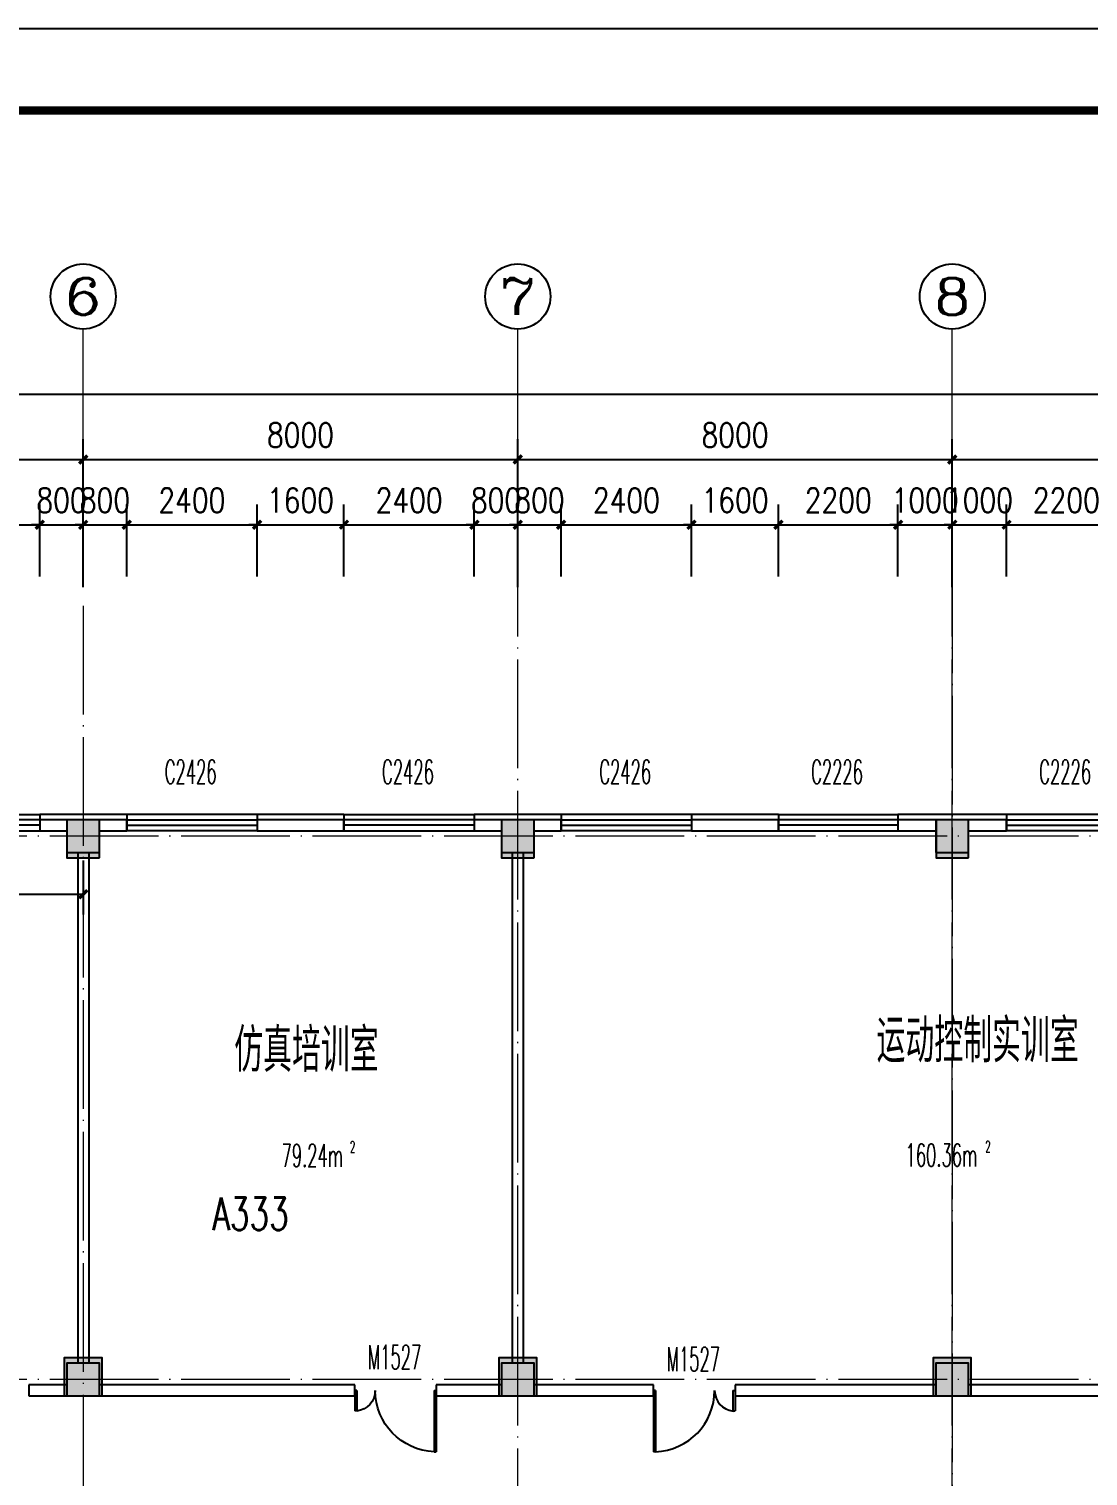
# Model space of a CAD drawing. Extents: x 1417642 to 3570900, y 124798 to 1191112.
# Drawn here: x 1476410 to 1495910, y 479620 to 506248 of the extents above; entities that cross this region are included whole.
import ezdxf
from ezdxf.enums import TextEntityAlignment as Align

# ---------------------------------------------------------------- set-up
doc = ezdxf.new("R2010")
doc.units = 0
doc.header["$LTSCALE"] = 1000
doc.header["$MEASUREMENT"] = 0
doc.linetypes.add('DOTE', pattern=[2.42, 2, -0.2, 0.02, -0.2])
doc.layers.get('0').update_dxf_attribs({"linetype": 'CONTINUOUS'})
doc.layers.get('Defpoints').update_dxf_attribs({"linetype": 'CONTINUOUS'})
for name, color, linetype in [('AXIS', 3, 'CONTINUOUS'), ('AXIS_TEXT', 7, 'CONTINUOUS'), ('colu', 2, 'CONTINUOUS'), ('COLUMN', 9, 'CONTINUOUS'), ('DOTE', 1, 'DOTE'), ('PUB_DIM', 3, 'CONTINUOUS'), ('PUB_HATCH', 8, 'CONTINUOUS'), ('PUB_TEXT', 40, 'CONTINUOUS'), ('PUB_TITLE', 4, 'CONTINUOUS'), ('SPACE', 7, 'CONTINUOUS'), ('SURFACE', 6, 'CONTINUOUS'), ('tiaozheng', 20, 'CONTINUOUS'), ('WALL', 4, 'CONTINUOUS'), ('WINDOW', 2, 'CONTINUOUS'), ('WINDOW_TEXT', 7, 'CONTINUOUS'), ('填充', 252, 'CONTINUOUS'), ('柱填充', 8, 'CONTINUOUS')]:
    doc.layers.add(name, color=color, linetype=linetype)
doc.styles.add('_TCH_AXIS', font='COMPLEX', dxfattribs={"bigfont": 'GBCBIG'})
doc.styles.add('_TCH_SPACE', font='ROMANS', dxfattribs={"width": 0.7, "height": 5, "bigfont": 'Z'})
doc.styles.add('_TCH_WINDOW', font='ROMANS.shx', dxfattribs={"width": 0.7, "height": 400, "bigfont": 'Z.shx'})
doc.styles.add('DIM_FONT', font='SIMPLEX.shx', dxfattribs={"width": 0.8})
doc.styles.add('Z', font='ROMANS', dxfattribs={"width": 0.7, "bigfont": 'Z'})
doc.dimstyles.new('DIMN150', dxfattribs={"dimscale": 1.5, "dimtxt": 300, "dimasz": 100, "dimexe": 250, "dimexo": 300, "dimgap": 150, "dimtad": 1, "dimdec": 0, "dimzin": 0, "dimdsep": 46, "dimtxsty": 'DIM_FONT', "dimblk": 'ARCHTICK', "dimcen": 0.09, "dimdle": 1.5, "dimclrt": 7, "dimazin": 2, "dimtfac": 1, "dimtdec": 0, "dimtix": 1, "dimtmove": 2, "dimatfit": 3, "dimldrblk": 'ARCHTICK', "dimfxl": 1, "dimtolj": 1, "dimtzin": 0, "dimarcsym": 0})

# ---------------------------------------------------------------- blocks, each defined once
blk = doc.blocks.new('896')
at = {"layer": '柱填充'}
h = blk.add_hatch(color=256, dxfattribs=at)
h.paths.add_polyline_path([(1580873, 568265), (1580873, 568965), (1580273, 568965), (1580273, 568265)])
h.paths.add_polyline_path([(1572873, 568265), (1572873, 568965), (1572273, 568965), (1572273, 568265)])
h.paths.add_polyline_path([(1564873, 568265), (1564873, 568965), (1564273, 568965), (1564273, 568265)])
h.paths.add_polyline_path([(1556873, 568265), (1556873, 568965), (1556273, 568965), (1556273, 568265)])
h.paths.add_polyline_path([(1546873, 568265), (1546873, 568965), (1546273, 568965), (1546273, 568265)])
h.paths.add_polyline_path([(1536873, 568265), (1536873, 568965), (1536273, 568965), (1536273, 568265)])
h.paths.add_polyline_path([(1533273, 568265), (1533273, 568965), (1532673, 568965), (1532673, 568265)])
h.paths.add_polyline_path([(1523273, 568365), (1523273, 568965), (1522673, 568965), (1522673, 568365)])
h.paths.add_polyline_path([(1590123, 558965), (1589423, 558965), (1589423, 558365), (1590123, 558365)])
h.paths.add_polyline_path([(1580923, 558365), (1580923, 559065), (1580223, 559065), (1580223, 558365)])
h.paths.add_polyline_path([(1572923, 558365), (1572923, 559065), (1572223, 559065), (1572223, 558365)])
h.paths.add_polyline_path([(1564923, 558365), (1564923, 559065), (1564223, 559065), (1564223, 558365)])
h.paths.add_polyline_path([(1556923, 558365), (1556923, 559065), (1556223, 559065), (1556223, 558365)])
h.paths.add_polyline_path([(1546923, 558365), (1546923, 559065), (1546223, 559065), (1546223, 558365)])
h.paths.add_polyline_path([(1536873, 558365), (1536873, 558965), (1536273, 558965), (1536273, 558365)])
h.paths.add_polyline_path([(1533273, 558365), (1533273, 558965), (1532673, 558965), (1532673, 558365)])
h.paths.add_polyline_path([(1523372, 558965), (1522672, 558965), (1522672, 558365), (1523372, 558365)])
h.paths.add_polyline_path([(1590123, 554765), (1590123, 555365), (1589523, 555365), (1589523, 554765)])
h.paths.add_polyline_path([(1580873, 554765), (1580873, 555365), (1580273, 555365), (1580273, 554765)])
h.paths.add_polyline_path([(1572873, 554765), (1572873, 555365), (1572273, 555365), (1572273, 554765)])
h.paths.add_polyline_path([(1564873, 554765), (1564873, 555365), (1564273, 555365), (1564273, 554765)])
h.paths.add_polyline_path([(1556873, 554765), (1556873, 555365), (1556273, 555365), (1556273, 554765)])
h.paths.add_polyline_path([(1546873, 554765), (1546873, 555365), (1546273, 555365), (1546273, 554765)])
h.paths.add_polyline_path([(1536873, 554765), (1536873, 555365), (1536273, 555365), (1536273, 554765)])
h.paths.add_polyline_path([(1533273, 554765), (1533273, 555365), (1532673, 555365), (1532673, 554765)])
h.paths.add_polyline_path([(1523372, 555365), (1522672, 555365), (1522672, 554765), (1523372, 554765)])
h.paths.add_polyline_path([(1590123, 546765), (1590123, 547365), (1589523, 547365), (1589523, 546765)])
h.paths.add_polyline_path([(1580873, 546765), (1580873, 547365), (1580273, 547365), (1580273, 546765)])
h.paths.add_polyline_path([(1572873, 546765), (1572873, 547365), (1572273, 547365), (1572273, 546765)])
h.paths.add_polyline_path([(1564873, 546765), (1564873, 547365), (1564273, 547365), (1564273, 546765)])
h.paths.add_polyline_path([(1556873, 546765), (1556873, 547365), (1556273, 547365), (1556273, 546765)])
h.paths.add_polyline_path([(1546873, 546715), (1546873, 547415), (1546173, 547415), (1546173, 546715)])
h.paths.add_polyline_path([(1536973, 546715), (1536973, 547415), (1536273, 547415), (1536273, 546715)])
h.paths.add_polyline_path([(1533273, 546715), (1533273, 547415), (1532573, 547415), (1532573, 546715)])
h.paths.add_polyline_path([(1523372, 547365), (1522672, 547365), (1522672, 546765), (1523372, 546765)])
h.paths.add_polyline_path([(1546873, 539365), (1546173, 539365), (1546173, 538765), (1546873, 538765)])
h.paths.add_polyline_path([(1536973, 538715), (1536973, 539415), (1536273, 539415), (1536273, 538715)])
h.paths.add_polyline_path([(1533273, 538715), (1533273, 539415), (1532573, 539415), (1532573, 538715)])
h.paths.add_polyline_path([(1523372, 539365), (1522672, 539365), (1522672, 538765), (1523372, 538765)])
h.paths.add_polyline_path([(1546873, 531365), (1546173, 531365), (1546173, 530765), (1546873, 530765)])
h.paths.add_polyline_path([(1536973, 530715), (1536973, 531415), (1536273, 531415), (1536273, 530715)])
h.paths.add_polyline_path([(1533273, 530715), (1533273, 531415), (1532573, 531415), (1532573, 530715)])
h.paths.add_polyline_path([(1523372, 531365), (1522672, 531365), (1522672, 530765), (1523372, 530765)])
h.paths.add_polyline_path([(1546873, 523365), (1546173, 523365), (1546173, 522765), (1546873, 522765)])
h.paths.add_polyline_path([(1536973, 522715), (1536973, 523415), (1536273, 523415), (1536273, 522715)])
h.paths.add_polyline_path([(1533273, 522715), (1533273, 523415), (1532573, 523415), (1532573, 522715)])
h.paths.add_polyline_path([(1523372, 523365), (1522672, 523365), (1522672, 522765), (1523372, 522765)])
h.paths.add_polyline_path([(1546873, 515365), (1546173, 515365), (1546173, 514765), (1546873, 514765)])
h.paths.add_polyline_path([(1536973, 514715), (1536973, 515415), (1536273, 515415), (1536273, 514715)])
h.paths.add_polyline_path([(1533273, 514715), (1533273, 515415), (1532573, 515415), (1532573, 514715)])
h.paths.add_polyline_path([(1523372, 515365), (1522672, 515365), (1522672, 514765), (1523372, 514765)])
h.paths.add_polyline_path([(1546873, 507365), (1546173, 507365), (1546173, 506765), (1546873, 506765)])
h.paths.add_polyline_path([(1536973, 506715), (1536973, 507415), (1536273, 507415), (1536273, 506715)])
h.paths.add_polyline_path([(1533273, 506715), (1533273, 507415), (1532573, 507415), (1532573, 506715)])
h.paths.add_polyline_path([(1523372, 507365), (1522672, 507365), (1522672, 506765), (1523372, 506765)])
h.paths.add_polyline_path([(1546873, 499365), (1546173, 499365), (1546173, 498765), (1546873, 498765)])
h.paths.add_polyline_path([(1536973, 498715), (1536973, 499415), (1536273, 499415), (1536273, 498715)])
h.paths.add_polyline_path([(1533273, 498715), (1533273, 499415), (1532573, 499415), (1532573, 498715)])
h.paths.add_polyline_path([(1523372, 499365), (1522672, 499365), (1522672, 498765), (1523372, 498765)])
h.paths.add_polyline_path([(1546873, 490765), (1546873, 491365), (1546273, 491365), (1546273, 490765)])
h.paths.add_polyline_path([(1536873, 490765), (1536873, 491365), (1536273, 491365), (1536273, 490765)])
h.paths.add_polyline_path([(1533273, 490765), (1533273, 491365), (1532673, 491365), (1532673, 490765)])
h.paths.add_polyline_path([(1523273, 490765), (1523273, 491365), (1522673, 491365), (1522673, 490765)])
at = {"layer": 'colu'}
for points in [[(1556873, 568265), (1556873, 568965), (1556273, 568965), (1556273, 568265)], [(1564873, 568265), (1564873, 568965), (1564273, 568965), (1564273, 568265)], [(1572873, 568265), (1572873, 568965), (1572273, 568965), (1572273, 568265)], [(1556923, 558365), (1556923, 559065), (1556223, 559065), (1556223, 558365)], [(1564923, 558365), (1564923, 559065), (1564223, 559065), (1564223, 558365)], [(1572923, 558365), (1572923, 559065), (1572223, 559065), (1572223, 558365)]]:
    blk.add_lwpolyline(points, close=True, dxfattribs=at)
blk = doc.blocks.new('_ArchTick')
at = {"color": 0, "linetype": 'ByBlock', "const_width": 0.4}
blk.add_lwpolyline([(-0.5, -0.5), (0.5, 0.5)], dxfattribs=at)
blk = doc.blocks.new('*D2059')
at = {"layer": 'AXIS', "color": 0, "lineweight": -2}
for p, q in [((1443810, 496961), (1443810, 499900)), ((1588610, 496961), (1588610, 499900)), ((1443808, 499525), (1588613, 499525))]:
    blk.add_line(p, q, dxfattribs=at)
at = {"layer": 'Defpoints', "color": 0}
for p in [(1588610, 499525), (1443810, 496511), (1588610, 496511)]:
    blk.add_point(p, dxfattribs=at)
at = {"layer": 'AXIS', "color": 0, "lineweight": -2, "xscale": 150, "yscale": 150, "zscale": 150, "rotation": 180}
blk.add_blockref('_ArchTick', (1443810, 499525), dxfattribs=at)
at = {"layer": 'AXIS', "color": 0, "lineweight": -2, "xscale": 150, "yscale": 150, "zscale": 150}
blk.add_blockref('_ArchTick', (1588610, 499525), dxfattribs=at)
at = {"layer": 'AXIS', "color": 7, "insert": (1516210, 499975), "char_height": 450, "attachment_point": 5, "style": 'DIM_FONT'}
blk.add_mtext('\\A1;144800', dxfattribs=at)
blk = doc.blocks.new('*D2063')
at = {"layer": 'AXIS', "color": 0, "lineweight": -2}
for p, q in [((1467410, 495977), (1467410, 498700)), ((1477410, 495977), (1477410, 498700)), ((1467408, 498325), (1477413, 498325))]:
    blk.add_line(p, q, dxfattribs=at)
at = {"layer": 'Defpoints', "color": 0}
for p in [(1477410, 498325), (1467410, 495527), (1477410, 495527)]:
    blk.add_point(p, dxfattribs=at)
at = {"layer": 'AXIS', "color": 0, "lineweight": -2, "xscale": 150, "yscale": 150, "zscale": 150, "rotation": 180}
blk.add_blockref('_ArchTick', (1467410, 498325), dxfattribs=at)
at = {"layer": 'AXIS', "color": 0, "lineweight": -2, "xscale": 150, "yscale": 150, "zscale": 150}
blk.add_blockref('_ArchTick', (1477410, 498325), dxfattribs=at)
at = {"layer": 'AXIS', "color": 7, "insert": (1472410, 498775), "char_height": 450, "attachment_point": 5, "style": 'DIM_FONT'}
blk.add_mtext('\\A1;10000', dxfattribs=at)
blk = doc.blocks.new('*D2064')
at = {"layer": 'AXIS', "color": 0, "lineweight": -2}
for p, q in [((1477410, 495977), (1477410, 498700)), ((1485410, 495977), (1485410, 498700)), ((1477408, 498325), (1485413, 498325))]:
    blk.add_line(p, q, dxfattribs=at)
at = {"layer": 'Defpoints', "color": 0}
for p in [(1485410, 498325), (1477410, 495527), (1485410, 495527)]:
    blk.add_point(p, dxfattribs=at)
at = {"layer": 'AXIS', "color": 0, "lineweight": -2, "xscale": 150, "yscale": 150, "zscale": 150, "rotation": 180}
blk.add_blockref('_ArchTick', (1477410, 498325), dxfattribs=at)
at = {"layer": 'AXIS', "color": 0, "lineweight": -2, "xscale": 150, "yscale": 150, "zscale": 150}
blk.add_blockref('_ArchTick', (1485410, 498325), dxfattribs=at)
at = {"layer": 'AXIS', "color": 7, "insert": (1481410, 498775), "char_height": 450, "attachment_point": 5, "style": 'DIM_FONT'}
blk.add_mtext('\\A1;8000', dxfattribs=at)
blk = doc.blocks.new('*D2065')
at = {"layer": 'AXIS', "color": 0, "lineweight": -2}
for p, q in [((1485410, 495977), (1485410, 498700)), ((1493410, 495977), (1493410, 498700)), ((1485408, 498325), (1493413, 498325))]:
    blk.add_line(p, q, dxfattribs=at)
at = {"layer": 'Defpoints', "color": 0}
for p in [(1493410, 498325), (1485410, 495527), (1493410, 495527)]:
    blk.add_point(p, dxfattribs=at)
at = {"layer": 'AXIS', "color": 0, "lineweight": -2, "xscale": 150, "yscale": 150, "zscale": 150, "rotation": 180}
blk.add_blockref('_ArchTick', (1485410, 498325), dxfattribs=at)
at = {"layer": 'AXIS', "color": 0, "lineweight": -2, "xscale": 150, "yscale": 150, "zscale": 150}
blk.add_blockref('_ArchTick', (1493410, 498325), dxfattribs=at)
at = {"layer": 'AXIS', "color": 7, "insert": (1489410, 498775), "char_height": 450, "attachment_point": 5, "style": 'DIM_FONT'}
blk.add_mtext('\\A1;8000', dxfattribs=at)
blk = doc.blocks.new('*D2066')
at = {"layer": 'AXIS', "color": 0, "lineweight": -2}
for p, q in [((1493410, 495977), (1493410, 498700)), ((1501410, 495977), (1501410, 498700)), ((1493408, 498325), (1501413, 498325))]:
    blk.add_line(p, q, dxfattribs=at)
at = {"layer": 'Defpoints', "color": 0}
for p in [(1501410, 498325), (1493410, 495527), (1501410, 495527)]:
    blk.add_point(p, dxfattribs=at)
at = {"layer": 'AXIS', "color": 0, "lineweight": -2, "xscale": 150, "yscale": 150, "zscale": 150, "rotation": 180}
blk.add_blockref('_ArchTick', (1493410, 498325), dxfattribs=at)
at = {"layer": 'AXIS', "color": 0, "lineweight": -2, "xscale": 150, "yscale": 150, "zscale": 150}
blk.add_blockref('_ArchTick', (1501410, 498325), dxfattribs=at)
at = {"layer": 'AXIS', "color": 7, "insert": (1497410, 498775), "char_height": 450, "attachment_point": 5, "style": 'DIM_FONT'}
blk.add_mtext('\\A1;8000', dxfattribs=at)
blk = doc.blocks.new('*D2181')
at = {"layer": 'Defpoints', "color": 0}
for p in [(1476610, 497125), (1474210, 495724), (1476610, 495724)]:
    blk.add_point(p, dxfattribs=at)
at = {"layer": 'PUB_DIM', "color": 0, "lineweight": -2}
for p, q in [((1474210, 496174), (1474210, 497500)), ((1476610, 496174), (1476610, 497500)), ((1474208, 497125), (1476613, 497125))]:
    blk.add_line(p, q, dxfattribs=at)
at = {"layer": 'PUB_DIM', "color": 0, "lineweight": -2, "xscale": 150, "yscale": 150, "zscale": 150, "rotation": 180}
blk.add_blockref('_ArchTick', (1474210, 497125), dxfattribs=at)
at = {"layer": 'PUB_DIM', "color": 0, "lineweight": -2, "xscale": 150, "yscale": 150, "zscale": 150}
blk.add_blockref('_ArchTick', (1476610, 497125), dxfattribs=at)
at = {"layer": 'PUB_DIM', "color": 7, "insert": (1475410, 497575), "char_height": 450, "attachment_point": 5, "style": 'DIM_FONT'}
blk.add_mtext('\\A1;2400', dxfattribs=at)
blk = doc.blocks.new('*D2182')
at = {"layer": 'Defpoints', "color": 0}
for p in [(1477410, 497125), (1476610, 495724), (1477410, 495724)]:
    blk.add_point(p, dxfattribs=at)
at = {"layer": 'PUB_DIM', "color": 0, "lineweight": -2}
for p, q in [((1476610, 496174), (1476610, 497500)), ((1477410, 496174), (1477410, 497500)), ((1476610, 497125), (1476460, 497125)), ((1476610, 497125), (1477410, 497125)), ((1477410, 497125), (1477560, 497125))]:
    blk.add_line(p, q, dxfattribs=at)
at = {"layer": 'PUB_DIM', "color": 0, "lineweight": -2, "xscale": 150, "yscale": 150, "zscale": 150}
blk.add_blockref('_ArchTick', (1476610, 497125), dxfattribs=at)
at = {"layer": 'PUB_DIM', "color": 0, "lineweight": -2, "xscale": 150, "yscale": 150, "zscale": 150, "rotation": 180}
blk.add_blockref('_ArchTick', (1477410, 497125), dxfattribs=at)
at = {"layer": 'PUB_DIM', "color": 7, "insert": (1477010, 497575), "char_height": 450, "attachment_point": 5, "style": 'DIM_FONT'}
blk.add_mtext('\\A1;800', dxfattribs=at)
blk = doc.blocks.new('*D2183')
at = {"layer": 'Defpoints', "color": 0}
for p in [(1478210, 497125), (1477410, 495724), (1478210, 495724)]:
    blk.add_point(p, dxfattribs=at)
at = {"layer": 'PUB_DIM', "color": 0, "lineweight": -2}
for p, q in [((1477410, 496174), (1477410, 497500)), ((1478210, 496174), (1478210, 497500)), ((1477410, 497125), (1477260, 497125)), ((1477410, 497125), (1478210, 497125)), ((1478210, 497125), (1478360, 497125))]:
    blk.add_line(p, q, dxfattribs=at)
at = {"layer": 'PUB_DIM', "color": 0, "lineweight": -2, "xscale": 150, "yscale": 150, "zscale": 150}
blk.add_blockref('_ArchTick', (1477410, 497125), dxfattribs=at)
at = {"layer": 'PUB_DIM', "color": 0, "lineweight": -2, "xscale": 150, "yscale": 150, "zscale": 150, "rotation": 180}
blk.add_blockref('_ArchTick', (1478210, 497125), dxfattribs=at)
at = {"layer": 'PUB_DIM', "color": 7, "insert": (1477810, 497575), "char_height": 450, "attachment_point": 5, "style": 'DIM_FONT'}
blk.add_mtext('\\A1;800', dxfattribs=at)
blk = doc.blocks.new('*D2184')
at = {"layer": 'Defpoints', "color": 0}
for p in [(1480610, 497125), (1478210, 495724), (1480610, 495724)]:
    blk.add_point(p, dxfattribs=at)
at = {"layer": 'PUB_DIM', "color": 0, "lineweight": -2}
for p, q in [((1478210, 496174), (1478210, 497500)), ((1480610, 496174), (1480610, 497500)), ((1478208, 497125), (1480613, 497125))]:
    blk.add_line(p, q, dxfattribs=at)
at = {"layer": 'PUB_DIM', "color": 0, "lineweight": -2, "xscale": 150, "yscale": 150, "zscale": 150, "rotation": 180}
blk.add_blockref('_ArchTick', (1478210, 497125), dxfattribs=at)
at = {"layer": 'PUB_DIM', "color": 0, "lineweight": -2, "xscale": 150, "yscale": 150, "zscale": 150}
blk.add_blockref('_ArchTick', (1480610, 497125), dxfattribs=at)
at = {"layer": 'PUB_DIM', "color": 7, "insert": (1479410, 497575), "char_height": 450, "attachment_point": 5, "style": 'DIM_FONT'}
blk.add_mtext('\\A1;2400', dxfattribs=at)
blk = doc.blocks.new('*D2185')
at = {"layer": 'Defpoints', "color": 0}
for p in [(1482210, 497125), (1480610, 495724), (1482210, 495724)]:
    blk.add_point(p, dxfattribs=at)
at = {"layer": 'PUB_DIM', "color": 0, "lineweight": -2}
for p, q in [((1480610, 496174), (1480610, 497500)), ((1482210, 496174), (1482210, 497500)), ((1480610, 497125), (1480460, 497125)), ((1480610, 497125), (1482210, 497125)), ((1482210, 497125), (1482360, 497125))]:
    blk.add_line(p, q, dxfattribs=at)
at = {"layer": 'PUB_DIM', "color": 0, "lineweight": -2, "xscale": 150, "yscale": 150, "zscale": 150}
blk.add_blockref('_ArchTick', (1480610, 497125), dxfattribs=at)
at = {"layer": 'PUB_DIM', "color": 0, "lineweight": -2, "xscale": 150, "yscale": 150, "zscale": 150, "rotation": 180}
blk.add_blockref('_ArchTick', (1482210, 497125), dxfattribs=at)
at = {"layer": 'PUB_DIM', "color": 7, "insert": (1481410, 497575), "char_height": 450, "attachment_point": 5, "style": 'DIM_FONT'}
blk.add_mtext('\\A1;1600', dxfattribs=at)
blk = doc.blocks.new('*D2186')
at = {"layer": 'Defpoints', "color": 0}
for p in [(1484610, 497125), (1482210, 495724), (1484610, 495724)]:
    blk.add_point(p, dxfattribs=at)
at = {"layer": 'PUB_DIM', "color": 0, "lineweight": -2}
for p, q in [((1482210, 496174), (1482210, 497500)), ((1484610, 496174), (1484610, 497500)), ((1482208, 497125), (1484613, 497125))]:
    blk.add_line(p, q, dxfattribs=at)
at = {"layer": 'PUB_DIM', "color": 0, "lineweight": -2, "xscale": 150, "yscale": 150, "zscale": 150, "rotation": 180}
blk.add_blockref('_ArchTick', (1482210, 497125), dxfattribs=at)
at = {"layer": 'PUB_DIM', "color": 0, "lineweight": -2, "xscale": 150, "yscale": 150, "zscale": 150}
blk.add_blockref('_ArchTick', (1484610, 497125), dxfattribs=at)
at = {"layer": 'PUB_DIM', "color": 7, "insert": (1483410, 497575), "char_height": 450, "attachment_point": 5, "style": 'DIM_FONT'}
blk.add_mtext('\\A1;2400', dxfattribs=at)
blk = doc.blocks.new('*D2187')
at = {"layer": 'Defpoints', "color": 0}
for p in [(1485410, 497125), (1484610, 495724), (1485410, 495724)]:
    blk.add_point(p, dxfattribs=at)
at = {"layer": 'PUB_DIM', "color": 0, "lineweight": -2}
for p, q in [((1484610, 496174), (1484610, 497500)), ((1485410, 496174), (1485410, 497500)), ((1484610, 497125), (1484460, 497125)), ((1484610, 497125), (1485410, 497125)), ((1485410, 497125), (1485560, 497125))]:
    blk.add_line(p, q, dxfattribs=at)
at = {"layer": 'PUB_DIM', "color": 0, "lineweight": -2, "xscale": 150, "yscale": 150, "zscale": 150}
blk.add_blockref('_ArchTick', (1484610, 497125), dxfattribs=at)
at = {"layer": 'PUB_DIM', "color": 0, "lineweight": -2, "xscale": 150, "yscale": 150, "zscale": 150, "rotation": 180}
blk.add_blockref('_ArchTick', (1485410, 497125), dxfattribs=at)
at = {"layer": 'PUB_DIM', "color": 7, "insert": (1485010, 497575), "char_height": 450, "attachment_point": 5, "style": 'DIM_FONT'}
blk.add_mtext('\\A1;800', dxfattribs=at)
blk = doc.blocks.new('*D2188')
at = {"layer": 'Defpoints', "color": 0}
for p in [(1486210, 497125), (1485410, 495724), (1486210, 495724)]:
    blk.add_point(p, dxfattribs=at)
at = {"layer": 'PUB_DIM', "color": 0, "lineweight": -2}
for p, q in [((1485410, 496174), (1485410, 497500)), ((1486210, 496174), (1486210, 497500)), ((1485410, 497125), (1485260, 497125)), ((1485410, 497125), (1486210, 497125)), ((1486210, 497125), (1486360, 497125))]:
    blk.add_line(p, q, dxfattribs=at)
at = {"layer": 'PUB_DIM', "color": 0, "lineweight": -2, "xscale": 150, "yscale": 150, "zscale": 150}
blk.add_blockref('_ArchTick', (1485410, 497125), dxfattribs=at)
at = {"layer": 'PUB_DIM', "color": 0, "lineweight": -2, "xscale": 150, "yscale": 150, "zscale": 150, "rotation": 180}
blk.add_blockref('_ArchTick', (1486210, 497125), dxfattribs=at)
at = {"layer": 'PUB_DIM', "color": 7, "insert": (1485810, 497575), "char_height": 450, "attachment_point": 5, "style": 'DIM_FONT'}
blk.add_mtext('\\A1;800', dxfattribs=at)
blk = doc.blocks.new('*D2189')
at = {"layer": 'Defpoints', "color": 0}
for p in [(1488610, 497125), (1486210, 495724), (1488610, 495724)]:
    blk.add_point(p, dxfattribs=at)
at = {"layer": 'PUB_DIM', "color": 0, "lineweight": -2}
for p, q in [((1486210, 496174), (1486210, 497500)), ((1488610, 496174), (1488610, 497500)), ((1486208, 497125), (1488613, 497125))]:
    blk.add_line(p, q, dxfattribs=at)
at = {"layer": 'PUB_DIM', "color": 0, "lineweight": -2, "xscale": 150, "yscale": 150, "zscale": 150, "rotation": 180}
blk.add_blockref('_ArchTick', (1486210, 497125), dxfattribs=at)
at = {"layer": 'PUB_DIM', "color": 0, "lineweight": -2, "xscale": 150, "yscale": 150, "zscale": 150}
blk.add_blockref('_ArchTick', (1488610, 497125), dxfattribs=at)
at = {"layer": 'PUB_DIM', "color": 7, "insert": (1487410, 497575), "char_height": 450, "attachment_point": 5, "style": 'DIM_FONT'}
blk.add_mtext('\\A1;2400', dxfattribs=at)
blk = doc.blocks.new('*D2190')
at = {"layer": 'Defpoints', "color": 0}
for p in [(1490210, 497125), (1488610, 495724), (1490210, 495724)]:
    blk.add_point(p, dxfattribs=at)
at = {"layer": 'PUB_DIM', "color": 0, "lineweight": -2}
for p, q in [((1488610, 496174), (1488610, 497500)), ((1490210, 496174), (1490210, 497500)), ((1488610, 497125), (1488460, 497125)), ((1488610, 497125), (1490210, 497125)), ((1490210, 497125), (1490360, 497125))]:
    blk.add_line(p, q, dxfattribs=at)
at = {"layer": 'PUB_DIM', "color": 0, "lineweight": -2, "xscale": 150, "yscale": 150, "zscale": 150}
blk.add_blockref('_ArchTick', (1488610, 497125), dxfattribs=at)
at = {"layer": 'PUB_DIM', "color": 0, "lineweight": -2, "xscale": 150, "yscale": 150, "zscale": 150, "rotation": 180}
blk.add_blockref('_ArchTick', (1490210, 497125), dxfattribs=at)
at = {"layer": 'PUB_DIM', "color": 7, "insert": (1489410, 497575), "char_height": 450, "attachment_point": 5, "style": 'DIM_FONT'}
blk.add_mtext('\\A1;1600', dxfattribs=at)
blk = doc.blocks.new('*D2191')
at = {"layer": 'Defpoints', "color": 0}
for p in [(1492410, 497125), (1490210, 495724), (1492410, 495724)]:
    blk.add_point(p, dxfattribs=at)
at = {"layer": 'PUB_DIM', "color": 0, "lineweight": -2}
for p, q in [((1490210, 496174), (1490210, 497500)), ((1492410, 496174), (1492410, 497500)), ((1490208, 497125), (1492413, 497125))]:
    blk.add_line(p, q, dxfattribs=at)
at = {"layer": 'PUB_DIM', "color": 0, "lineweight": -2, "xscale": 150, "yscale": 150, "zscale": 150, "rotation": 180}
blk.add_blockref('_ArchTick', (1490210, 497125), dxfattribs=at)
at = {"layer": 'PUB_DIM', "color": 0, "lineweight": -2, "xscale": 150, "yscale": 150, "zscale": 150}
blk.add_blockref('_ArchTick', (1492410, 497125), dxfattribs=at)
at = {"layer": 'PUB_DIM', "color": 7, "insert": (1491310, 497575), "char_height": 450, "attachment_point": 5, "style": 'DIM_FONT'}
blk.add_mtext('\\A1;2200', dxfattribs=at)
blk = doc.blocks.new('*D2192')
at = {"layer": 'Defpoints', "color": 0}
for p in [(1493410, 497125), (1492410, 495724), (1493410, 495724)]:
    blk.add_point(p, dxfattribs=at)
at = {"layer": 'PUB_DIM', "color": 0, "lineweight": -2}
for p, q in [((1492410, 496174), (1492410, 497500)), ((1493410, 496174), (1493410, 497500)), ((1492410, 497125), (1492260, 497125)), ((1492410, 497125), (1493410, 497125)), ((1493410, 497125), (1493560, 497125))]:
    blk.add_line(p, q, dxfattribs=at)
at = {"layer": 'PUB_DIM', "color": 0, "lineweight": -2, "xscale": 150, "yscale": 150, "zscale": 150}
blk.add_blockref('_ArchTick', (1492410, 497125), dxfattribs=at)
at = {"layer": 'PUB_DIM', "color": 0, "lineweight": -2, "xscale": 150, "yscale": 150, "zscale": 150, "rotation": 180}
blk.add_blockref('_ArchTick', (1493410, 497125), dxfattribs=at)
at = {"layer": 'PUB_DIM', "color": 7, "insert": (1492910, 497575), "char_height": 450, "attachment_point": 5, "style": 'DIM_FONT'}
blk.add_mtext('\\A1;1000', dxfattribs=at)
blk = doc.blocks.new('*D2193')
at = {"layer": 'Defpoints', "color": 0}
for p in [(1494410, 497125), (1493410, 495724), (1494410, 495724)]:
    blk.add_point(p, dxfattribs=at)
at = {"layer": 'PUB_DIM', "color": 0, "lineweight": -2}
for p, q in [((1493410, 496174), (1493410, 497500)), ((1494410, 496174), (1494410, 497500)), ((1493410, 497125), (1493260, 497125)), ((1493410, 497125), (1494410, 497125)), ((1494410, 497125), (1494560, 497125))]:
    blk.add_line(p, q, dxfattribs=at)
at = {"layer": 'PUB_DIM', "color": 0, "lineweight": -2, "xscale": 150, "yscale": 150, "zscale": 150}
blk.add_blockref('_ArchTick', (1493410, 497125), dxfattribs=at)
at = {"layer": 'PUB_DIM', "color": 0, "lineweight": -2, "xscale": 150, "yscale": 150, "zscale": 150, "rotation": 180}
blk.add_blockref('_ArchTick', (1494410, 497125), dxfattribs=at)
at = {"layer": 'PUB_DIM', "color": 7, "insert": (1493910, 497575), "char_height": 450, "attachment_point": 5, "style": 'DIM_FONT'}
blk.add_mtext('\\A1;1000', dxfattribs=at)
blk = doc.blocks.new('*D2194')
at = {"layer": 'Defpoints', "color": 0}
for p in [(1496610, 497125), (1494410, 495724), (1496610, 495724)]:
    blk.add_point(p, dxfattribs=at)
at = {"layer": 'PUB_DIM', "color": 0, "lineweight": -2}
for p, q in [((1494410, 496174), (1494410, 497500)), ((1496610, 496174), (1496610, 497500)), ((1494408, 497125), (1496613, 497125))]:
    blk.add_line(p, q, dxfattribs=at)
at = {"layer": 'PUB_DIM', "color": 0, "lineweight": -2, "xscale": 150, "yscale": 150, "zscale": 150, "rotation": 180}
blk.add_blockref('_ArchTick', (1494410, 497125), dxfattribs=at)
at = {"layer": 'PUB_DIM', "color": 0, "lineweight": -2, "xscale": 150, "yscale": 150, "zscale": 150}
blk.add_blockref('_ArchTick', (1496610, 497125), dxfattribs=at)
at = {"layer": 'PUB_DIM', "color": 7, "insert": (1495510, 497575), "char_height": 450, "attachment_point": 5, "style": 'DIM_FONT'}
blk.add_mtext('\\A1;2200', dxfattribs=at)
blk = doc.blocks.new('*D2301')
at = {"layer": 'Defpoints', "color": 0}
for p in [(1471410, 491395), (1477410, 491395), (1477410, 490326)]:
    blk.add_point(p, dxfattribs=at)
at = {"layer": 'PUB_DIM', "color": 0, "lineweight": -2}
for p, q in [((1471410, 490945), (1471410, 489951)), ((1477410, 490945), (1477410, 489951)), ((1471408, 490326), (1477413, 490326))]:
    blk.add_line(p, q, dxfattribs=at)
at = {"layer": 'PUB_DIM', "color": 0, "lineweight": -2, "xscale": 150, "yscale": 150, "zscale": 150, "rotation": 180}
blk.add_blockref('_ArchTick', (1471410, 490326), dxfattribs=at)
at = {"layer": 'PUB_DIM', "color": 0, "lineweight": -2, "xscale": 150, "yscale": 150, "zscale": 150}
blk.add_blockref('_ArchTick', (1477410, 490326), dxfattribs=at)
at = {"layer": 'PUB_DIM', "color": 7, "insert": (1474410, 490776), "char_height": 450, "attachment_point": 5, "style": 'DIM_FONT'}
blk.add_mtext('\\A1;6000', dxfattribs=at)
blk = doc.blocks.new('_FZH')
blk.add_lwpolyline([(-0.5, -0.5), (0.5, -0.5), (0.5, 0.5), (-0.5, 0.5)], close=True)
at = {"layer": 'PUB_HATCH'}
blk.add_solid([(-0.5, -0.5), (0.5, -0.5), (-0.5, 0.5), (0.5, 0.5)], dxfattribs=at)
blk = doc.blocks.new('$TCHSYS$WIN2D')
for p, q in [((-0.5, 0.5), (0.5, 0.5)), ((-0.5, 0.5), (-0.5, -0.5)), ((0.5, 0.5), (0.5, -0.5)), ((0.5, 0.167), (-0.5, 0.167)), ((0.5, -0.167), (-0.5, -0.167)), ((-0.5, -0.5), (0.5, -0.5))]:
    blk.add_line(p, q)
blk = doc.blocks.new('$DorLib2D$00000225')
at = {"color": 0}
for p, q in [((0.475, -0.001), (0.475, 0.752)), ((0.475, 0.752), (0.5, 0.752)), ((0.5, -0.001), (0.5, 0.752)), ((-0.5, 0), (-0.5, 0.252)), ((-0.475, 0.252), (-0.5, 0.252)), ((-0.475, 0), (-0.475, 0.252)), ((-0.475, 0), (-0.5, 0)), ((0.475, -0.001), (0.5, -0.001))]:
    blk.add_line(p, q, dxfattribs=at)
for centre, radius, start, end in [((0.505, -0.002), 0.755, 92.2493, 179.7238), ((-0.501, 0.003), 0.251, 359.7899, 84.0974)]:
    blk.add_arc(centre, radius, start, end, dxfattribs=at)

msp = doc.modelspace()

# ---------------------------------------------------------------- linework, layer by layer
at = {"layer": 'AXIS', "lineweight": 0}
for p, q in [((1477410.3, 498108.7), (1477410.3, 500725.2)), ((1485410.3, 498108.7), (1485410.3, 500725.2)), ((1493410.3, 498108.7), (1493410.3, 500725.2))]:
    msp.add_line(p, q, dxfattribs=at)
at = {"layer": 'AXIS'}
for centre in [(1477410.3, 501325.2), (1485410.3, 501325.2), (1493410.3, 501325.2)]:
    msp.add_circle(centre, 600, dxfattribs=at)
at = {"layer": 'DOTE', "lineweight": 0}
for p, q in [((1485410.3, 412787.5), (1485410.3, 496674.8)), ((1485410.3, 412787.5), (1485410.3, 496674.8)), ((1493410.3, 412787.5), (1493410.3, 496674.8)), ((1493410.3, 412787.5), (1493410.3, 496674.8)), ((1493410.3, 412787.5), (1493410.3, 496674.8))]:
    msp.add_line(p, q, dxfattribs=at)
for points in [[(1493410.3, 496395.5), (1493410.3, 469695.5)], [(1493410.3, 496395.5), (1493410.3, 469695.5)], [(1477410.3, 495635.3), (1477410.3, 385594.9)], [(1597373.8, 491395.5), (1432083.9, 491395.5)], [(1597373.8, 481395.5), (1432083.9, 481395.5)]]:
    msp.add_lwpolyline(points, dxfattribs=at)
at = {"layer": 'PUB_TITLE'}
msp.add_lwpolyline([(1417642.3, 380098.4), (1618342.3, 380098.4), (1618342.3, 506248.4), (1417642.3, 506248.4)], close=True, dxfattribs=at)
at = {"layer": 'PUB_TITLE', "const_width": 150}
msp.add_lwpolyline([(1421392.3, 381598.4), (1616842.3, 381598.4), (1616842.3, 504748.4), (1421392.3, 504748.4)], close=True, dxfattribs=at)
at = {"layer": 'SURFACE'}
for p, q in [((1476610.3, 491795.5), (1476610.3, 491695.5)), ((1477410.3, 491795.5), (1476610.3, 491795.5)), ((1478210.3, 491795.5), (1477410.3, 491795.5)), ((1478210.3, 491795.5), (1478210.3, 491695.5)), ((1480610.3, 491795.5), (1480610.3, 491695.5)), ((1482210.3, 491795.5), (1480610.3, 491795.5)), ((1482210.3, 491795.5), (1482210.3, 491695.5)), ((1484610.3, 491795.5), (1484610.3, 491695.5)), ((1485410.3, 491795.5), (1484610.3, 491795.5)), ((1486210.3, 491795.5), (1485410.3, 491795.5)), ((1486210.3, 491795.5), (1486210.3, 491695.5)), ((1488610.3, 491795.5), (1488610.3, 491695.5)), ((1490210.3, 491795.5), (1488610.3, 491795.5)), ((1490210.3, 491795.5), (1490210.3, 491695.5)), ((1492410.3, 491795.5), (1492410.3, 491695.5)), ((1493410.3, 491795.5), (1492410.3, 491795.5)), ((1494410.3, 491795.5), (1493410.3, 491795.5)), ((1494410.3, 491795.5), (1494410.3, 491695.5))]:
    msp.add_line(p, q, dxfattribs=at)
at = {"layer": 'WALL'}
for p, q in [((1477110.3, 491695.5), (1476610.3, 491695.5)), ((1476610.3, 491695.5), (1476610.3, 491495.5)), ((1478210.3, 491695.5), (1477710.3, 491695.5)), ((1478210.3, 491495.5), (1478210.3, 491695.5)), ((1482210.3, 491695.5), (1480610.3, 491695.5)), ((1480610.3, 491695.5), (1480610.3, 491495.5)), ((1482210.3, 491495.5), (1482210.3, 491695.5)), ((1485110.3, 491695.5), (1484610.3, 491695.5)), ((1484610.3, 491695.5), (1484610.3, 491495.5)), ((1486210.3, 491695.5), (1485710.3, 491695.5)), ((1486210.3, 491495.5), (1486210.3, 491695.5)), ((1490210.3, 491695.5), (1488610.3, 491695.5)), ((1488610.3, 491695.5), (1488610.3, 491495.5)), ((1490210.3, 491495.5), (1490210.3, 491695.5)), ((1493110.3, 491695.5), (1492410.3, 491695.5)), ((1492410.3, 491695.5), (1492410.3, 491495.5)), ((1494410.3, 491695.5), (1493710.3, 491695.5)), ((1494410.3, 491495.5), (1494410.3, 491695.5)), ((1476610.3, 491495.5), (1477110.3, 491495.5)), ((1477710.3, 491495.5), (1478210.3, 491495.5)), ((1480610.3, 491495.5), (1482210.3, 491495.5)), ((1484610.3, 491495.5), (1485110.3, 491495.5)), ((1485710.3, 491495.5), (1486210.3, 491495.5)), ((1488610.3, 491495.5), (1490210.3, 491495.5)), ((1492410.3, 491495.5), (1493110.3, 491495.5)), ((1493710.3, 491495.5), (1494410.3, 491495.5)), ((1477310.3, 491095.5), (1477310.3, 481695.5)), ((1477510.3, 491095.5), (1477510.3, 481695.5)), ((1485310.3, 491095.5), (1485310.3, 481695.5)), ((1485510.3, 491095.5), (1485510.3, 481695.5)), ((1477110.3, 481295.5), (1476410.3, 481295.5)), ((1476410.3, 481295.5), (1476410.3, 481095.5)), ((1482410.3, 481295.5), (1477710.3, 481295.5)), ((1482410.3, 481095.5), (1482410.3, 481295.5)), ((1485110.3, 481295.5), (1483910.3, 481295.5)), ((1483910.3, 481295.5), (1483910.3, 481095.5)), ((1487910.3, 481295.5), (1485710.3, 481295.5)), ((1487910.3, 481095.5), (1487910.3, 481295.5)), ((1493110.3, 481295.5), (1489410.3, 481295.5)), ((1489410.3, 481295.5), (1489410.3, 481095.5)), ((1498410.3, 481295.5), (1493710.3, 481295.5)), ((1476410.3, 481095.5), (1477110.3, 481095.5)), ((1477710.3, 481095.5), (1482410.3, 481095.5)), ((1483910.3, 481095.5), (1485110.3, 481095.5)), ((1485710.3, 481095.5), (1487910.3, 481095.5)), ((1489410.3, 481095.5), (1493110.3, 481095.5)), ((1493710.3, 481095.5), (1498410.3, 481095.5))]:
    msp.add_line(p, q, dxfattribs=at)

# ---------------------------------------------------------------- block references
at = {"layer": 'COLUMN', "lineweight": 0, "xscale": 600, "yscale": 600, "zscale": 600}
for p in [(1477410.3, 491395.5), (1485410.3, 491395.5), (1493410.3, 491395.5), (1477410.3, 481395.5), (1485410.3, 481395.5), (1493410.3, 481395.5)]:
    msp.add_blockref('_FZH', p, dxfattribs=at)
at = {"layer": 'tiaozheng'}
msp.add_blockref('896', (-79162.5, -77269.7), dxfattribs=at)
at = {"layer": 'WINDOW', "color": 2}
ref = msp.add_blockref('$TCHSYS$WIN2D', (1475410.3, 491645.5), dxfattribs=dict(at, xscale=-2400, yscale=-300, zscale=-2400, rotation=180))
ref.add_attrib('A', 'C2426', (1474911.5, 492355), dxfattribs={"layer": 'WINDOW_TEXT', "color": 2, "height": 446.25, "style": '_TCH_WINDOW', "width": 0.494118})
ref = msp.add_blockref('$TCHSYS$WIN2D', (1479410.3, 491645.5), dxfattribs=dict(at, xscale=2400, yscale=-300, zscale=2400, rotation=180))
ref.add_attrib('A', 'C2426', (1478911.5, 492355), dxfattribs={"layer": 'WINDOW_TEXT', "color": 2, "height": 446.25, "style": '_TCH_WINDOW', "width": 0.494118})
ref = msp.add_blockref('$TCHSYS$WIN2D', (1483410.3, 491645.5), dxfattribs=dict(at, xscale=-2400, yscale=-300, zscale=-2400, rotation=180))
ref.add_attrib('A', 'C2426', (1482911.5, 492355), dxfattribs={"layer": 'WINDOW_TEXT', "color": 2, "height": 446.25, "style": '_TCH_WINDOW', "width": 0.494118})
ref = msp.add_blockref('$TCHSYS$WIN2D', (1487410.3, 491645.5), dxfattribs=dict(at, xscale=2400, yscale=-300, zscale=2400, rotation=180))
ref.add_attrib('A', 'C2426', (1486911.5, 492355), dxfattribs={"layer": 'WINDOW_TEXT', "color": 2, "height": 446.25, "style": '_TCH_WINDOW', "width": 0.494118})
ref = msp.add_blockref('$TCHSYS$WIN2D', (1491310.3, 491645.5), dxfattribs=dict(at, xscale=-2200, yscale=-300, zscale=-2200, rotation=180))
ref.add_attrib('A', 'C2226', (1490811.5, 492355), dxfattribs={"layer": 'WINDOW_TEXT', "color": 2, "height": 446.25, "style": '_TCH_WINDOW', "width": 0.494118})
ref = msp.add_blockref('$TCHSYS$WIN2D', (1495510.3, 491645.5), dxfattribs=dict(at, xscale=2200, yscale=-300, zscale=2200, rotation=180))
ref.add_attrib('A', 'C2226', (1495011.5, 492355), dxfattribs={"layer": 'WINDOW_TEXT', "color": 2, "height": 446.25, "style": '_TCH_WINDOW', "width": 0.494118})
at = {"layer": 'WINDOW', "lineweight": 0}
ref = msp.add_blockref('$DorLib2D$00000225', (1483160.3, 481195.5), dxfattribs=dict(at, xscale=-1500, yscale=1500, zscale=-1500, rotation=180))
ref.add_attrib('A', 'M1527', (1482651, 481584.8), dxfattribs={"layer": 'WINDOW_TEXT', "lineweight": 0, "height": 446.25, "style": '_TCH_WINDOW', "width": 0.494118})
ref = msp.add_blockref('$DorLib2D$00000225', (1488660.3, 481195.5), dxfattribs=dict(at, xscale=1500, yscale=1500, zscale=1500, rotation=180))
ref.add_attrib('A', 'M1527', (1488151, 481548.3), dxfattribs={"layer": 'WINDOW_TEXT', "lineweight": 0, "height": 446.25, "style": '_TCH_WINDOW', "width": 0.494118})

# ---------------------------------------------------------------- texts
at = {"layer": 'AXIS_TEXT', "style": '_TCH_AXIS', "width": 1.5}
for s, p, p2 in [('6', (1477070.9, 500985.8), (1477749.7, 500985.8)), ('7', (1485070.9, 500985.8), (1485749.7, 500985.8)), ('8', (1493070.9, 500985.8), (1493749.7, 500985.8))]:
    msp.add_text(s, height=678.8, dxfattribs=at).set_placement(p, p2, align=Align.FIT)
at = {"layer": 'PUB_TEXT', "color": 1, "lineweight": 60, "style": 'Z', "width": 0.7}
msp.add_text('A333', height=600, dxfattribs=at).set_placement((1479788.6, 484145.2))
at = {"layer": 'SPACE', "style": '_TCH_SPACE', "width": 0.525}
for s, height, p in [('79.24m', 420, (1481061.7, 485309.1)), ('2', 210, (1482321.7, 485571.6)), ('160.36m', 420, (1492550, 485316.1)), ('2', 210, (1494020, 485578.6))]:
    msp.add_text(s, height=height, dxfattribs=at).set_placement(p)
at = {"layer": '填充', "char_height": 800, "width": 8372.358, "attachment_point": 1, "style": '_TCH_WINDOW'}
for s, insert in [('{\\C2;运动控制实训室}', (1492015.4, 488029.2)), ('{\\C2;仿真培训室}', (1480190.5, 487856.7))]:
    msp.add_mtext(s, dxfattribs=dict(at, insert=insert))

# ---------------------------------------------------------------- dimensions: what is measured, and where the dimension line sits
at = {"layer": 'AXIS'}
for p1, p2, distance, picture, middle in [((1443810.3, 496511.2), (1588610.3, 496511.2), 3013.9, '*D2059', (1516210.3, 499975.2)), ((1467410.3, 495527.3), (1477410.3, 495527.3), 2797.8, '*D2063', (1472410.3, 498775.2)), ((1477410.3, 495527.3), (1485410.3, 495527.3), 2797.8, '*D2064', (1481410.3, 498775.2)), ((1485410.3, 495527.3), (1493410.3, 495527.3), 2797.8, '*D2065', (1489410.3, 498775.2)), ((1493410.3, 495527.3), (1501410.3, 495527.3), 2797.8, '*D2066', (1497410.3, 498775.2))]:
    dim = msp.add_aligned_dim(p1=p1, p2=p2, distance=distance, dimstyle='DIMN150', dxfattribs=at)
    dim.commit()
    dim.dimension.update_dxf_attribs({"geometry": picture, "text_midpoint": middle})
at = {"layer": 'PUB_DIM'}
for p1, p2, distance, picture, middle in [((1474210.3, 495723.7), (1476610.3, 495723.7), 1401.5, '*D2181', (1475410.3, 497575.2)), ((1476610.3, 495723.7), (1477410.3, 495723.7), 1401.5, '*D2182', (1477010.3, 497575.2)), ((1477410.3, 495723.7), (1478210.3, 495723.7), 1401.5, '*D2183', (1477810.3, 497575.2)), ((1478210.3, 495723.7), (1480610.3, 495723.7), 1401.5, '*D2184', (1479410.3, 497575.2)), ((1480610.3, 495723.7), (1482210.3, 495723.7), 1401.5, '*D2185', (1481410.3, 497575.2)), ((1482210.3, 495723.7), (1484610.3, 495723.7), 1401.5, '*D2186', (1483410.3, 497575.2)), ((1484610.3, 495723.7), (1485410.3, 495723.7), 1401.5, '*D2187', (1485010.3, 497575.2)), ((1485410.3, 495723.7), (1486210.3, 495723.7), 1401.5, '*D2188', (1485810.3, 497575.2)), ((1486210.3, 495723.7), (1488610.3, 495723.7), 1401.5, '*D2189', (1487410.3, 497575.2)), ((1488610.3, 495723.7), (1490210.3, 495723.7), 1401.5, '*D2190', (1489410.3, 497575.2)), ((1490210.3, 495723.7), (1492410.3, 495723.7), 1401.5, '*D2191', (1491310.3, 497575.2)), ((1492410.3, 495723.7), (1493410.3, 495723.7), 1401.5, '*D2192', (1492910.3, 497575.2)), ((1493410.3, 495723.7), (1494410.3, 495723.7), 1401.5, '*D2193', (1493910.3, 497575.2)), ((1494410.3, 495723.7), (1496610.3, 495723.7), 1401.5, '*D2194', (1495510.3, 497575.2)), ((1471410.3, 491395.5), (1477410.3, 491395.5), -1069.2, '*D2301', (1474410.3, 490776.2))]:
    dim = msp.add_aligned_dim(p1=p1, p2=p2, distance=distance, dimstyle='DIMN150', dxfattribs=at)
    dim.commit()
    dim.dimension.update_dxf_attribs({"geometry": picture, "text_midpoint": middle})

doc.saveas('drawing.dxf')
